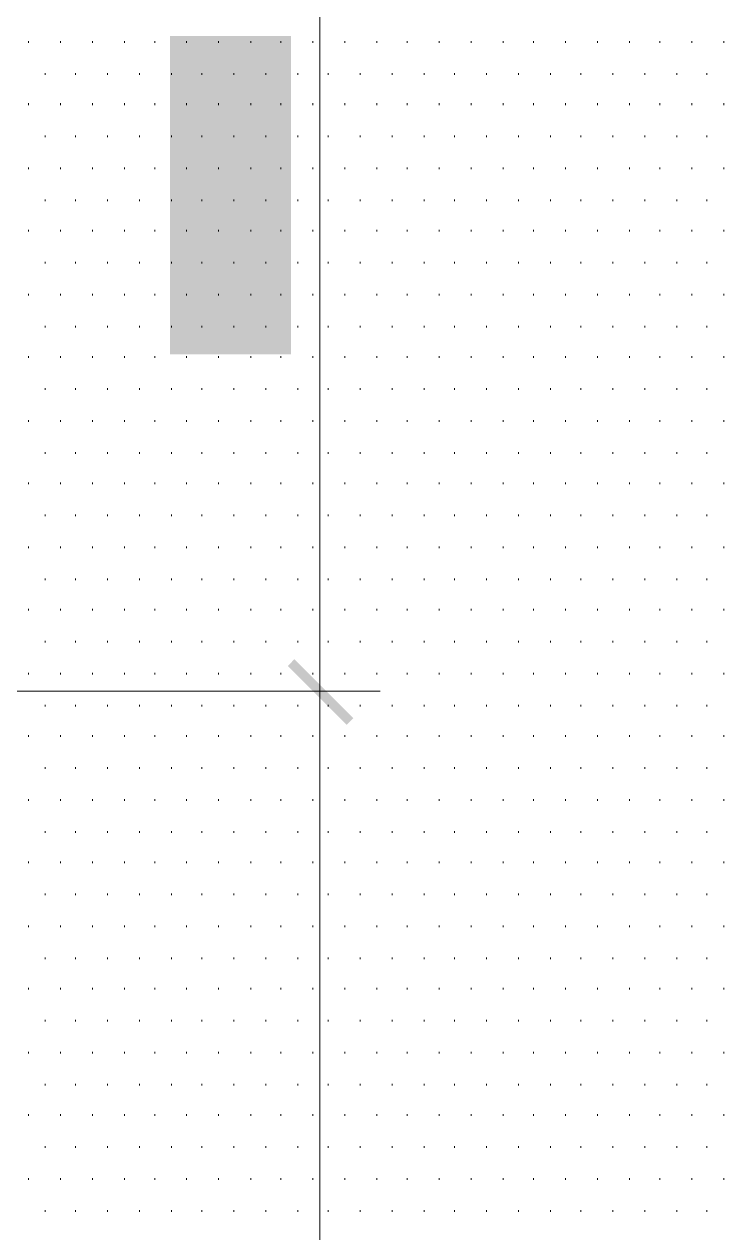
# Model space of a CAD drawing. Header units: millimetres. Extents: x -383313 to -161684, y -117025 to 99224.
# Drawn here: x -329284 to -327525, y -23190 to -20153 of the extents above; entities that cross this region are included whole.
import ezdxf

# ---------------------------------------------------------------- set-up
doc = ezdxf.new("R2010")
doc.units = ezdxf.units.MM
doc.header["$MEASUREMENT"] = 0
doc.layers.add('PDF_Geometry', color=7, linetype='Continuous')
doc.layers.add('PDF_Solid Fills', color=7, linetype='Continuous')

# ---------------------------------------------------------------- blocks, each defined once
blk = doc.blocks.new('A$Cf5759c35')
at = {"layer": 'PDF_Solid Fills'}
for points in [[(29569.7, -2019.3), (29569.7, -2019.3), (29569.7, -2044.7), (29573.9, -2048.9), (29573.9, -2053.2), (29578.1, -2061.6), (29582.4, -2065.9), (29582.4, -2065.9), (29586.6, -2070.1), (29595.1, -2074.3), (29595.1, -2019.3), (29595.1, -2019.3), (29595.1, -2010.8), (29595.1, -2006.6), (29599.3, -1998.1), (29603.5, -1993.9), (29607.8, -1989.7), (29616.2, -1985.4), (29616.2, -1985.4), (29620.5, -1981.2), (29624.7, -1981.2), (29628.9, -1977), (29633.2, -1977), (29637.4, -1977), (29645.9, -1972.7), (29654.3, -1972.7), (29658.6, -1972.7), (29667, -1972.7), (29675.5, -1972.7), (29688.2, -1972.7), (29696.7, -1972.7), (29696.7, -1972.7), (29709.4, -1972.7), (29717.8, -1972.7), (29726.3, -1972.7), (29734.8, -1972.7), (29739, -1972.7), (29747.5, -1972.7), (29755.9, -1977), (29760.2, -1977), (29764.4, -1977), (29768.6, -1981.2), (29772.9, -1981.2), (29777.1, -1985.4), (29781.3, -1985.4), (29785.6, -1989.7), (29789.8, -1998.1), (29794, -2002.4), (29798.3, -2006.6), (29798.3, -2015.1), (29798.3, -2019.3), (29802.5, -2074.3), (29806.7, -2070.1), (29811, -2065.9), (29815.2, -2061.6), (29815.2, -2053.2), (29819.4, -2048.9), (29819.4, -2040.5), (29823.7, -2036.2), (29823.7, -2027.8), (29823.7, -2019.3), (29823.7, -2019.3), (29823.7, -2010.8), (29823.7, -2006.6), (29819.4, -1998.1), (29819.4, -1993.9), (29815.2, -1985.4), (29811, -1981.2), (29811, -1977), (29806.7, -1972.7), (29802.5, -1968.5), (29798.3, -1964.3), (29794, -1960), (29785.6, -1955.8), (29781.3, -1955.8), (29772.9, -1951.6), (29768.6, -1947.3), (29764.4, -1947.3), (29760.2, -1947.3), (29755.9, -1943.1), (29747.5, -1943.1), (29743.2, -1943.1), (29734.8, -1943.1), (29726.3, -1938.9), (29722.1, -1938.9), (29713.6, -1938.9), (29705.1, -1938.9), (29696.7, -1938.9), (29692.4, -1938.9), (29684, -1938.9), (29675.5, -1938.9), (29667, -1938.9), (29662.8, -1938.9), (29654.3, -1943.1), (29650.1, -1943.1), (29641.6, -1943.1), (29637.4, -1943.1), (29628.9, -1947.3), (29624.7, -1947.3), (29616.2, -1951.6), (29612, -1955.8), (29603.5, -1955.8), (29599.3, -1960), (29599.3, -1960), (29595.1, -1964.3), (29590.8, -1968.5), (29582.4, -1972.7), (29578.1, -1981.2), (29578.1, -1985.4), (29573.9, -1985.4), (29573.9, -1993.9), (29569.7, -1998.1), (29569.7, -2006.6), (29569.7, -2015.1)], [(29595.1, -2074.3), (29599.3, -2078.6), (29603.5, -2082.8), (29612, -2087), (29616.2, -2091.3), (29624.7, -2091.3), (29624.7, -2095.5), (29633.2, -2095.5), (29637.4, -2095.5), (29645.9, -2099.7), (29650.1, -2099.7), (29658.6, -2099.7), (29662.8, -2099.7), (29671.3, -2099.7), (29679.7, -2099.7), (29688.2, -2104), (29696.7, -2104), (29700.9, -2104), (29709.4, -2104), (29717.8, -2099.7), (29726.3, -2099.7), (29734.8, -2099.7), (29743.2, -2099.7), (29747.5, -2099.7), (29755.9, -2095.5), (29760.2, -2095.5), (29768.6, -2091.3), (29772.9, -2091.3), (29777.1, -2087), (29785.6, -2087), (29789.8, -2082.8), (29794, -2078.6), (29798.3, -2078.6), (29802.5, -2074.3), (29798.3, -2019.3), (29798.3, -2023.5), (29798.3, -2027.8), (29794, -2036.2), (29794, -2040.5), (29789.8, -2044.7), (29785.6, -2053.2), (29777.1, -2057.4), (29777.1, -2057.4), (29772.9, -2057.4), (29768.6, -2061.6), (29764.4, -2061.6), (29760.2, -2065.9), (29751.7, -2065.9), (29747.5, -2065.9), (29739, -2070.1), (29730.5, -2070.1), (29722.1, -2070.1), (29713.6, -2070.1), (29705.1, -2070.1), (29696.7, -2070.1), (29688.2, -2070.1), (29679.7, -2070.1), (29671.3, -2070.1), (29662.8, -2070.1), (29654.3, -2070.1), (29650.1, -2065.9), (29641.6, -2065.9), (29637.4, -2065.9), (29628.9, -2061.6), (29624.7, -2061.6), (29620.5, -2057.4), (29616.2, -2057.4), (29612, -2053.2), (29607.8, -2048.9), (29603.5, -2044.7), (29599.3, -2040.5), (29595.1, -2036.2), (29595.1, -2027.8), (29595.1, -2019.3)], [(29569.7, -2214), (29569.7, -2214), (29569.7, -2239.4), (29573.9, -2243.7), (29573.9, -2247.9), (29578.1, -2256.4), (29582.4, -2260.6), (29582.4, -2260.6), (29586.6, -2264.8), (29595.1, -2269.1), (29595.1, -2214), (29595.1, -2214), (29595.1, -2205.6), (29595.1, -2201.3), (29599.3, -2192.9), (29603.5, -2188.6), (29607.8, -2184.4), (29616.2, -2180.2), (29616.2, -2180.2), (29620.5, -2175.9), (29624.7, -2175.9), (29628.9, -2171.7), (29633.2, -2171.7), (29637.4, -2171.7), (29645.9, -2167.5), (29654.3, -2167.5), (29658.6, -2167.5), (29667, -2167.5), (29675.5, -2167.5), (29688.2, -2167.5), (29696.7, -2167.5), (29696.7, -2167.5), (29709.4, -2167.5), (29717.8, -2167.5), (29726.3, -2167.5), (29734.8, -2167.5), (29739, -2167.5), (29747.5, -2167.5), (29755.9, -2171.7), (29760.2, -2171.7), (29764.4, -2171.7), (29768.6, -2175.9), (29772.9, -2175.9), (29777.1, -2180.2), (29781.3, -2180.2), (29785.6, -2184.4), (29789.8, -2192.9), (29794, -2197.1), (29798.3, -2201.3), (29798.3, -2209.8), (29798.3, -2214), (29802.5, -2269.1), (29806.7, -2264.8), (29811, -2260.6), (29815.2, -2256.4), (29815.2, -2247.9), (29819.4, -2243.7), (29819.4, -2235.2), (29823.7, -2231), (29823.7, -2222.5), (29823.7, -2214), (29823.7, -2214), (29823.7, -2205.6), (29823.7, -2201.3), (29819.4, -2192.9), (29819.4, -2188.6), (29815.2, -2180.2), (29811, -2175.9), (29811, -2171.7), (29806.7, -2167.5), (29802.5, -2163.2), (29798.3, -2159), (29794, -2154.8), (29785.6, -2150.5), (29781.3, -2150.5), (29772.9, -2146.3), (29768.6, -2142.1), (29764.4, -2142.1), (29760.2, -2142.1), (29755.9, -2137.8), (29747.5, -2137.8), (29743.2, -2137.8), (29734.8, -2137.8), (29726.3, -2133.6), (29722.1, -2133.6), (29713.6, -2133.6), (29705.1, -2133.6), (29696.7, -2133.6), (29692.4, -2133.6), (29684, -2133.6), (29675.5, -2133.6), (29667, -2133.6), (29662.8, -2133.6), (29654.3, -2137.8), (29650.1, -2137.8), (29641.6, -2137.8), (29637.4, -2137.8), (29628.9, -2142.1), (29624.7, -2142.1), (29616.2, -2146.3), (29612, -2150.5), (29603.5, -2150.5), (29599.3, -2154.8), (29599.3, -2154.8), (29595.1, -2159), (29590.8, -2163.2), (29582.4, -2167.5), (29578.1, -2175.9), (29578.1, -2180.2), (29573.9, -2180.2), (29573.9, -2188.6), (29569.7, -2192.9), (29569.7, -2201.3), (29569.7, -2209.8)], [(29595.1, -2269.1), (29599.3, -2273.3), (29603.5, -2277.5), (29612, -2281.8), (29616.2, -2286), (29624.7, -2286), (29624.7, -2290.2), (29633.2, -2290.2), (29637.4, -2290.2), (29645.9, -2294.5), (29650.1, -2294.5), (29658.6, -2294.5), (29662.8, -2294.5), (29671.3, -2294.5), (29679.7, -2294.5), (29688.2, -2298.7), (29696.7, -2298.7), (29700.9, -2298.7), (29709.4, -2298.7), (29717.8, -2294.5), (29726.3, -2294.5), (29734.8, -2294.5), (29743.2, -2294.5), (29747.5, -2294.5), (29755.9, -2290.2), (29760.2, -2290.2), (29768.6, -2286), (29772.9, -2286), (29777.1, -2281.8), (29785.6, -2281.8), (29789.8, -2277.5), (29794, -2273.3), (29798.3, -2273.3), (29802.5, -2269.1), (29798.3, -2214), (29798.3, -2218.3), (29798.3, -2222.5), (29794, -2231), (29794, -2235.2), (29789.8, -2239.4), (29785.6, -2247.9), (29777.1, -2252.1), (29777.1, -2252.1), (29772.9, -2252.1), (29768.6, -2256.4), (29764.4, -2256.4), (29760.2, -2260.6), (29751.7, -2260.6), (29747.5, -2260.6), (29739, -2264.8), (29730.5, -2264.8), (29722.1, -2264.8), (29713.6, -2264.8), (29705.1, -2264.8), (29696.7, -2264.8), (29688.2, -2264.8), (29679.7, -2264.8), (29671.3, -2264.8), (29662.8, -2264.8), (29654.3, -2264.8), (29650.1, -2260.6), (29641.6, -2260.6), (29637.4, -2260.6), (29628.9, -2256.4), (29624.7, -2256.4), (29620.5, -2252.1), (29616.2, -2252.1), (29612, -2247.9), (29607.8, -2243.7), (29603.5, -2239.4), (29599.3, -2235.2), (29595.1, -2231), (29595.1, -2222.5), (29595.1, -2214)], [(29573.9, -2336.8), (29573.9, -2463.8), (29700.9, -2485), (29705.1, -2455.3), (29700.9, -2455.3), (29696.7, -2451.1), (29692.4, -2442.6), (29688.2, -2438.4), (29688.2, -2438.4), (29684, -2434.2), (29684, -2425.7), (29679.7, -2417.2), (29679.7, -2413), (29675.5, -2349.5), (29675.5, -2349.5), (29671.3, -2353.7), (29671.3, -2451.1), (29603.5, -2438.4), (29603.5, -2336.8)], [(29675.5, -2349.5), (29679.7, -2413), (29679.7, -2404.5), (29684, -2396.1), (29684, -2387.6), (29688.2, -2383.4), (29692.4, -2379.1), (29696.7, -2374.9), (29700.9, -2370.7), (29705.1, -2366.4), (29709.4, -2362.2), (29717.8, -2362.2), (29722.1, -2358), (29730.5, -2358), (29739, -2358), (29739, -2358), (29743.2, -2358), (29751.7, -2358), (29760.2, -2362.2), (29764.4, -2362.2), (29772.9, -2366.4), (29777.1, -2370.7), (29781.3, -2374.9), (29781.3, -2374.9), (29789.8, -2379.1), (29789.8, -2387.6), (29794, -2391.8), (29798.3, -2396.1), (29798.3, -2404.5), (29798.3, -2413), (29798.3, -2349.5), (29794, -2345.3), (29794, -2345.3), (29785.6, -2341), (29781.3, -2336.8), (29777.1, -2332.6), (29768.6, -2332.6), (29764.4, -2328.3), (29755.9, -2328.3), (29747.5, -2328.3), (29743.2, -2324.1), (29734.8, -2324.1), (29730.5, -2324.1), (29726.3, -2328.3), (29717.8, -2328.3), (29709.4, -2328.3), (29705.1, -2332.6), (29696.7, -2332.6), (29692.4, -2336.8), (29688.2, -2341), (29679.7, -2345.3)], [(29654.3, -2404.5), (29654.3, -2404.5), (29654.3, -2417.2), (29658.6, -2425.7), (29658.6, -2434.2), (29662.8, -2438.4), (29667, -2442.6), (29671.3, -2451.1), (29671.3, -2353.7), (29667, -2358), (29662.8, -2366.4), (29658.6, -2370.7), (29658.6, -2374.9), (29654.3, -2383.4), (29654.3, -2387.6), (29654.3, -2396.1)], [(29751.7, -2459.6), (29755.9, -2493.4), (29755.9, -2489.2), (29772.9, -2489.2), (29777.1, -2485), (29785.6, -2485), (29789.8, -2480.7), (29794, -2476.5), (29798.3, -2472.3), (29802.5, -2468), (29806.7, -2463.8), (29811, -2459.6), (29815.2, -2451.1), (29819.4, -2446.9), (29819.4, -2438.4), (29819.4, -2434.2), (29823.7, -2425.7), (29823.7, -2417.2), (29823.7, -2413), (29823.7, -2408.8), (29823.7, -2404.5), (29823.7, -2396.1), (29819.4, -2387.6), (29819.4, -2383.4), (29815.2, -2374.9), (29815.2, -2370.7), (29811, -2366.4), (29806.7, -2358), (29802.5, -2353.7), (29798.3, -2349.5), (29798.3, -2413), (29798.3, -2413), (29798.3, -2417.2), (29798.3, -2425.7), (29794, -2429.9), (29789.8, -2438.4), (29785.6, -2442.6), (29781.3, -2446.9), (29777.1, -2451.1), (29772.9, -2451.1), (29764.4, -2455.3), (29760.2, -2459.6)], [(29569.7, -2603.5), (29569.7, -2624.7), (29573.9, -2633.1), (29573.9, -2637.4), (29578.1, -2645.8), (29578.1, -2650.1), (29582.4, -2654.3), (29586.6, -2658.5), (29590.8, -2662.8), (29595.1, -2667), (29599.3, -2671.2), (29607.8, -2675.5), (29612, -2679.7), (29620.5, -2679.7), (29624.7, -2683.9), (29633.2, -2683.9), (29641.6, -2683.9), (29645.9, -2654.3), (29637.4, -2654.3), (29628.9, -2650.1), (29624.7, -2650.1), (29616.2, -2645.8), (29612, -2641.6), (29607.8, -2637.4), (29603.5, -2637.4), (29599.3, -2628.9), (29599.3, -2624.7), (29595.1, -2620.4), (29595.1, -2612), (29595.1, -2603.5), (29595.1, -2540), (29586.6, -2548.5), (29586.6, -2548.5), (29582.4, -2552.7), (29582.4, -2556.9), (29578.1, -2561.2), (29573.9, -2569.6), (29573.9, -2573.9), (29569.7, -2582.3), (29569.7, -2586.6), (29569.7, -2595)], [(29595.1, -2540), (29595.1, -2603.5), (29595.1, -2586.6), (29599.3, -2582.3), (29603.5, -2573.9), (29607.8, -2569.6), (29607.8, -2569.6), (29612, -2565.4), (29616.2, -2561.2), (29624.7, -2556.9), (29628.9, -2556.9), (29637.4, -2556.9), (29641.6, -2556.9), (29650.1, -2556.9), (29654.3, -2561.2), (29662.8, -2561.2), (29667, -2565.4), (29675.5, -2569.6), (29675.5, -2573.9), (29679.7, -2578.1), (29684, -2582.3), (29688.2, -2586.6), (29696.7, -2590.8), (29700.9, -2595), (29705.1, -2599.3), (29709.4, -2607.7), (29713.6, -2612), (29722.1, -2620.4), (29726.3, -2624.7), (29730.5, -2633.1), (29739, -2637.4), (29743.2, -2645.8), (29747.5, -2650.1), (29751.7, -2654.3), (29755.9, -2658.5), (29760.2, -2662.8), (29764.4, -2667), (29768.6, -2671.2), (29772.9, -2675.5), (29781.3, -2679.7), (29785.6, -2679.7), (29794, -2683.9), (29798.3, -2688.2), (29798.3, -2688.2), (29806.7, -2688.2), (29811, -2688.2), (29819.4, -2692.4), (29819.4, -2523.1), (29789.8, -2523.1), (29789.8, -2645.8), (29789.8, -2645.8), (29785.6, -2645.8), (29777.1, -2641.6), (29772.9, -2633.1), (29772.9, -2633.1), (29768.6, -2628.9), (29764.4, -2624.7), (29760.2, -2620.4), (29755.9, -2612), (29747.5, -2607.7), (29743.2, -2599.3), (29739, -2599.3), (29734.8, -2590.8), (29730.5, -2582.3), (29722.1, -2578.1), (29717.8, -2573.9), (29713.6, -2569.6), (29709.4, -2561.2), (29705.1, -2556.9), (29700.9, -2556.9), (29696.7, -2552.7), (29696.7, -2548.5), (29688.2, -2544.2), (29684, -2540), (29679.7, -2535.8), (29671.3, -2535.8), (29667, -2531.5), (29662.8, -2531.5), (29658.6, -2527.3), (29650.1, -2527.3), (29645.9, -2527.3), (29637.4, -2527.3), (29637.4, -2527.3), (29628.9, -2527.3), (29624.7, -2527.3), (29616.2, -2527.3), (29612, -2531.5), (29603.5, -2535.8), (29599.3, -2535.8)]]:
    blk.add_hatch(color=8, dxfattribs=at).paths.add_polyline_path(points)
at = {"layer": 'PDF_Geometry', "color": 8, "lineweight": 13}
for points in [[(29921, -914.4), (29921, -3716.9)], [(29921, -3416.3), (29921, -7425.3)]]:
    blk.add_lwpolyline(points, dxfattribs=at)
at = {"layer": 'PDF_Geometry', "color": 8, "lineweight": 9}
for points in [[(29188.7, -1934.6), (29188.7, -1930.4)], [(29269.1, -1934.6), (29269.1, -1930.4)], [(29349.5, -1934.6), (29349.5, -1930.4)], [(29430, -1934.6), (29430, -1930.4)], [(29506.2, -1934.6), (29506.2, -1930.4)], [(29586.6, -1934.6), (29586.6, -1930.4)], [(29667, -1934.6), (29667, -1930.4)], [(29747.5, -1934.6), (29747.5, -1930.4)], [(29823.7, -1934.6), (29823.7, -1930.4)], [(29904.1, -1934.6), (29904.1, -1930.4)], [(29984.5, -1934.6), (29984.5, -1930.4)], [(30065, -1934.6), (30065, -1930.4)], [(30141.2, -1934.6), (30141.2, -1930.4)], [(30221.6, -1934.6), (30221.6, -1930.4)], [(30302, -1934.6), (30302, -1930.4)], [(30382.5, -1934.6), (30382.5, -1930.4)], [(30458.7, -1934.6), (30458.7, -1930.4)], [(30539.1, -1934.6), (30539.1, -1930.4)], [(30619.5, -1934.6), (30619.5, -1930.4)], [(30700, -1934.6), (30700, -1930.4)], [(30776.2, -1934.6), (30776.2, -1930.4)], [(30856.6, -1934.6), (30856.6, -1930.4)], [(30937, -1934.6), (30937, -1930.4)], [(29231, -2015.1), (29231, -2010.8)], [(29307.2, -2015.1), (29307.2, -2010.8)], [(29387.6, -2015.1), (29387.6, -2010.8)], [(29468.1, -2015.1), (29468.1, -2010.8)], [(29548.5, -2015.1), (29548.5, -2010.8)], [(29624.7, -2015.1), (29624.7, -2010.8)], [(29705.1, -2015.1), (29705.1, -2010.8)], [(29785.6, -2015.1), (29785.6, -2010.8)], [(29866, -2015.1), (29866, -2010.8)], [(29942.2, -2015.1), (29942.2, -2010.8)], [(30022.6, -2015.1), (30022.6, -2010.8)], [(30103.1, -2015.1), (30103.1, -2010.8)], [(30183.5, -2015.1), (30183.5, -2010.8)], [(30259.7, -2015.1), (30259.7, -2010.8)], [(30340.1, -2015.1), (30340.1, -2010.8)], [(30420.6, -2015.1), (30420.6, -2010.8)], [(30501, -2015.1), (30501, -2010.8)], [(30577.2, -2015.1), (30577.2, -2010.8)], [(30657.6, -2015.1), (30657.6, -2010.8)], [(30738.1, -2015.1), (30738.1, -2010.8)], [(30818.5, -2015.1), (30818.5, -2010.8)], [(30894.7, -2015.1), (30894.7, -2010.8)], [(29188.7, -2091.3), (29188.7, -2087)], [(29269.1, -2091.3), (29269.1, -2087)], [(29349.5, -2091.3), (29349.5, -2087)], [(29430, -2091.3), (29430, -2087)], [(29506.2, -2091.3), (29506.2, -2087)], [(29586.6, -2091.3), (29586.6, -2087)], [(29667, -2091.3), (29667, -2087)], [(29747.5, -2091.3), (29747.5, -2087)], [(29823.7, -2091.3), (29823.7, -2087)], [(29904.1, -2091.3), (29904.1, -2087)], [(29984.5, -2091.3), (29984.5, -2087)], [(30065, -2091.3), (30065, -2087)], [(30141.2, -2091.3), (30141.2, -2087)], [(30221.6, -2091.3), (30221.6, -2087)], [(30302, -2091.3), (30302, -2087)], [(30382.5, -2091.3), (30382.5, -2087)], [(30458.7, -2091.3), (30458.7, -2087)], [(30539.1, -2091.3), (30539.1, -2087)], [(30619.5, -2091.3), (30619.5, -2087)], [(30700, -2091.3), (30700, -2087)], [(30776.2, -2091.3), (30776.2, -2087)], [(30856.6, -2091.3), (30856.6, -2087)], [(30937, -2091.3), (30937, -2087)], [(29231, -2171.7), (29231, -2167.5)], [(29307.2, -2171.7), (29307.2, -2167.5)], [(29387.6, -2171.7), (29387.6, -2167.5)], [(29468.1, -2171.7), (29468.1, -2167.5)], [(29548.5, -2171.7), (29548.5, -2167.5)], [(29624.7, -2171.7), (29624.7, -2167.5)], [(29705.1, -2171.7), (29705.1, -2167.5)], [(29785.6, -2171.7), (29785.6, -2167.5)], [(29866, -2171.7), (29866, -2167.5)], [(29942.2, -2171.7), (29942.2, -2167.5)], [(30022.6, -2171.7), (30022.6, -2167.5)], [(30103.1, -2171.7), (30103.1, -2167.5)], [(30183.5, -2171.7), (30183.5, -2167.5)], [(30259.7, -2171.7), (30259.7, -2167.5)], [(30340.1, -2171.7), (30340.1, -2167.5)], [(30420.6, -2171.7), (30420.6, -2167.5)], [(30501, -2171.7), (30501, -2167.5)], [(30577.2, -2171.7), (30577.2, -2167.5)], [(30657.6, -2171.7), (30657.6, -2167.5)], [(30738.1, -2171.7), (30738.1, -2167.5)], [(30818.5, -2171.7), (30818.5, -2167.5)], [(30894.7, -2171.7), (30894.7, -2167.5)], [(29188.7, -2252.1), (29188.7, -2247.9)], [(29269.1, -2252.1), (29269.1, -2247.9)], [(29349.5, -2252.1), (29349.5, -2247.9)], [(29430, -2252.1), (29430, -2247.9)], [(29506.2, -2252.1), (29506.2, -2247.9)], [(29586.6, -2252.1), (29586.6, -2247.9)], [(29667, -2252.1), (29667, -2247.9)], [(29747.5, -2252.1), (29747.5, -2247.9)], [(29823.7, -2252.1), (29823.7, -2247.9)], [(29904.1, -2252.1), (29904.1, -2247.9)], [(29984.5, -2252.1), (29984.5, -2247.9)], [(30065, -2252.1), (30065, -2247.9)], [(30141.2, -2252.1), (30141.2, -2247.9)], [(30221.6, -2252.1), (30221.6, -2247.9)], [(30302, -2252.1), (30302, -2247.9)], [(30382.5, -2252.1), (30382.5, -2247.9)], [(30458.7, -2252.1), (30458.7, -2247.9)], [(30539.1, -2252.1), (30539.1, -2247.9)], [(30619.5, -2252.1), (30619.5, -2247.9)], [(30700, -2252.1), (30700, -2247.9)], [(30776.2, -2252.1), (30776.2, -2247.9)], [(30856.6, -2252.1), (30856.6, -2247.9)], [(30937, -2252.1), (30937, -2247.9)], [(29231, -2332.6), (29231, -2328.3)], [(29307.2, -2332.6), (29307.2, -2328.3)], [(29387.6, -2332.6), (29387.6, -2328.3)], [(29468.1, -2332.6), (29468.1, -2328.3)], [(29548.5, -2332.6), (29548.5, -2328.3)], [(29624.7, -2332.6), (29624.7, -2328.3)], [(29705.1, -2332.6), (29705.1, -2328.3)], [(29785.6, -2332.6), (29785.6, -2328.3)], [(29866, -2332.6), (29866, -2328.3)], [(29942.2, -2332.6), (29942.2, -2328.3)], [(30022.6, -2332.6), (30022.6, -2328.3)], [(30103.1, -2332.6), (30103.1, -2328.3)], [(30183.5, -2332.6), (30183.5, -2328.3)], [(30259.7, -2332.6), (30259.7, -2328.3)], [(30340.1, -2332.6), (30340.1, -2328.3)], [(30420.6, -2332.6), (30420.6, -2328.3)], [(30501, -2332.6), (30501, -2328.3)], [(30577.2, -2332.6), (30577.2, -2328.3)], [(30657.6, -2332.6), (30657.6, -2328.3)], [(30738.1, -2332.6), (30738.1, -2328.3)], [(30818.5, -2332.6), (30818.5, -2328.3)], [(30894.7, -2332.6), (30894.7, -2328.3)], [(29188.7, -2408.8), (29188.7, -2404.5)], [(29269.1, -2408.8), (29269.1, -2404.5)], [(29349.5, -2408.8), (29349.5, -2404.5)], [(29430, -2408.8), (29430, -2404.5)], [(29506.2, -2408.8), (29506.2, -2404.5)], [(29586.6, -2408.8), (29586.6, -2404.5)], [(29667, -2408.8), (29667, -2404.5)], [(29747.5, -2408.8), (29747.5, -2404.5)], [(29823.7, -2408.8), (29823.7, -2404.5)], [(29904.1, -2408.8), (29904.1, -2404.5)], [(29984.5, -2408.8), (29984.5, -2404.5)], [(30065, -2408.8), (30065, -2404.5)], [(30141.2, -2408.8), (30141.2, -2404.5)], [(30221.6, -2408.8), (30221.6, -2404.5)], [(30302, -2408.8), (30302, -2404.5)], [(30382.5, -2408.8), (30382.5, -2404.5)], [(30458.7, -2408.8), (30458.7, -2404.5)], [(30539.1, -2408.8), (30539.1, -2404.5)], [(30619.5, -2408.8), (30619.5, -2404.5)], [(30700, -2408.8), (30700, -2404.5)], [(30776.2, -2408.8), (30776.2, -2404.5)], [(30856.6, -2408.8), (30856.6, -2404.5)], [(30937, -2408.8), (30937, -2404.5)], [(29231, -2489.2), (29231, -2485)], [(29307.2, -2489.2), (29307.2, -2485)], [(29387.6, -2489.2), (29387.6, -2485)], [(29468.1, -2489.2), (29468.1, -2485)], [(29548.5, -2489.2), (29548.5, -2485)], [(29624.7, -2489.2), (29624.7, -2485)], [(29705.1, -2489.2), (29705.1, -2485)], [(29785.6, -2489.2), (29785.6, -2485)], [(29866, -2489.2), (29866, -2485)], [(29942.2, -2489.2), (29942.2, -2485)], [(30022.6, -2489.2), (30022.6, -2485)], [(30103.1, -2489.2), (30103.1, -2485)], [(30183.5, -2489.2), (30183.5, -2485)], [(30259.7, -2489.2), (30259.7, -2485)], [(30340.1, -2489.2), (30340.1, -2485)], [(30420.6, -2489.2), (30420.6, -2485)], [(30501, -2489.2), (30501, -2485)], [(30577.2, -2489.2), (30577.2, -2485)], [(30657.6, -2489.2), (30657.6, -2485)], [(30738.1, -2489.2), (30738.1, -2485)], [(30818.5, -2489.2), (30818.5, -2485)], [(30894.7, -2489.2), (30894.7, -2485)], [(29188.7, -2569.6), (29188.7, -2565.4)], [(29269.1, -2569.6), (29269.1, -2565.4)], [(29349.5, -2569.6), (29349.5, -2565.4)], [(29430, -2569.6), (29430, -2565.4)], [(29506.2, -2569.6), (29506.2, -2565.4)], [(29586.6, -2569.6), (29586.6, -2565.4)], [(29667, -2569.6), (29667, -2565.4)], [(29747.5, -2569.6), (29747.5, -2565.4)], [(29823.7, -2569.6), (29823.7, -2565.4)], [(29904.1, -2569.6), (29904.1, -2565.4)], [(29984.5, -2569.6), (29984.5, -2565.4)], [(30065, -2569.6), (30065, -2565.4)], [(30141.2, -2569.6), (30141.2, -2565.4)], [(30221.6, -2569.6), (30221.6, -2565.4)], [(30302, -2569.6), (30302, -2565.4)], [(30382.5, -2569.6), (30382.5, -2565.4)], [(30458.7, -2569.6), (30458.7, -2565.4)], [(30539.1, -2569.6), (30539.1, -2565.4)], [(30619.5, -2569.6), (30619.5, -2565.4)], [(30700, -2569.6), (30700, -2565.4)], [(30776.2, -2569.6), (30776.2, -2565.4)], [(30856.6, -2569.6), (30856.6, -2565.4)], [(30937, -2569.6), (30937, -2565.4)], [(29231, -2650.1), (29231, -2645.8)], [(29307.2, -2650.1), (29307.2, -2645.8)], [(29387.6, -2650.1), (29387.6, -2645.8)], [(29468.1, -2650.1), (29468.1, -2645.8)], [(29548.5, -2650.1), (29548.5, -2645.8)], [(29624.7, -2650.1), (29624.7, -2645.8)], [(29705.1, -2650.1), (29705.1, -2645.8)], [(29785.6, -2650.1), (29785.6, -2645.8)], [(29866, -2650.1), (29866, -2645.8)], [(29942.2, -2650.1), (29942.2, -2645.8)], [(30022.6, -2650.1), (30022.6, -2645.8)], [(30103.1, -2650.1), (30103.1, -2645.8)], [(30183.5, -2650.1), (30183.5, -2645.8)], [(30259.7, -2650.1), (30259.7, -2645.8)], [(30340.1, -2650.1), (30340.1, -2645.8)], [(30420.6, -2650.1), (30420.6, -2645.8)], [(30501, -2650.1), (30501, -2645.8)], [(30577.2, -2650.1), (30577.2, -2645.8)], [(30657.6, -2650.1), (30657.6, -2645.8)], [(30738.1, -2650.1), (30738.1, -2645.8)], [(30818.5, -2650.1), (30818.5, -2645.8)], [(30894.7, -2650.1), (30894.7, -2645.8)], [(29188.7, -2726.3), (29188.7, -2722)], [(29269.1, -2726.3), (29269.1, -2722)], [(29349.5, -2726.3), (29349.5, -2722)], [(29430, -2726.3), (29430, -2722)], [(29506.2, -2726.3), (29506.2, -2722)], [(29586.6, -2726.3), (29586.6, -2722)], [(29667, -2726.3), (29667, -2722)], [(29747.5, -2726.3), (29747.5, -2722)], [(29823.7, -2726.3), (29823.7, -2722)], [(29904.1, -2726.3), (29904.1, -2722)], [(29984.5, -2726.3), (29984.5, -2722)], [(30065, -2726.3), (30065, -2722)], [(30141.2, -2726.3), (30141.2, -2722)], [(30221.6, -2726.3), (30221.6, -2722)], [(30302, -2726.3), (30302, -2722)], [(30382.5, -2726.3), (30382.5, -2722)], [(30458.7, -2726.3), (30458.7, -2722)], [(30539.1, -2726.3), (30539.1, -2722)], [(30619.5, -2726.3), (30619.5, -2722)], [(30700, -2726.3), (30700, -2722)], [(30776.2, -2726.3), (30776.2, -2722)], [(30856.6, -2726.3), (30856.6, -2722)], [(30937, -2726.3), (30937, -2722)], [(29231, -2806.7), (29231, -2802.5)], [(29307.2, -2806.7), (29307.2, -2802.5)], [(29387.6, -2806.7), (29387.6, -2802.5)], [(29468.1, -2806.7), (29468.1, -2802.5)], [(29548.5, -2806.7), (29548.5, -2802.5)], [(29624.7, -2806.7), (29624.7, -2802.5)], [(29705.1, -2806.7), (29705.1, -2802.5)], [(29785.6, -2806.7), (29785.6, -2802.5)], [(29866, -2806.7), (29866, -2802.5)], [(29942.2, -2806.7), (29942.2, -2802.5)], [(30022.6, -2806.7), (30022.6, -2802.5)], [(30103.1, -2806.7), (30103.1, -2802.5)], [(30183.5, -2806.7), (30183.5, -2802.5)], [(30259.7, -2806.7), (30259.7, -2802.5)], [(30340.1, -2806.7), (30340.1, -2802.5)], [(30420.6, -2806.7), (30420.6, -2802.5)], [(30501, -2806.7), (30501, -2802.5)], [(30577.2, -2806.7), (30577.2, -2802.5)], [(30657.6, -2806.7), (30657.6, -2802.5)], [(30738.1, -2806.7), (30738.1, -2802.5)], [(30818.5, -2806.7), (30818.5, -2802.5)], [(30894.7, -2806.7), (30894.7, -2802.5)], [(29188.7, -2887.1), (29188.7, -2882.9)], [(29269.1, -2887.1), (29269.1, -2882.9)], [(29349.5, -2887.1), (29349.5, -2882.9)], [(29430, -2887.1), (29430, -2882.9)], [(29506.2, -2887.1), (29506.2, -2882.9)], [(29586.6, -2887.1), (29586.6, -2882.9)], [(29667, -2887.1), (29667, -2882.9)], [(29747.5, -2887.1), (29747.5, -2882.9)], [(29823.7, -2887.1), (29823.7, -2882.9)], [(29904.1, -2887.1), (29904.1, -2882.9)], [(29984.5, -2887.1), (29984.5, -2882.9)], [(30065, -2887.1), (30065, -2882.9)], [(30141.2, -2887.1), (30141.2, -2882.9)], [(30221.6, -2887.1), (30221.6, -2882.9)], [(30302, -2887.1), (30302, -2882.9)], [(30382.5, -2887.1), (30382.5, -2882.9)], [(30458.7, -2887.1), (30458.7, -2882.9)], [(30539.1, -2887.1), (30539.1, -2882.9)], [(30619.5, -2887.1), (30619.5, -2882.9)], [(30700, -2887.1), (30700, -2882.9)], [(30776.2, -2887.1), (30776.2, -2882.9)], [(30856.6, -2887.1), (30856.6, -2882.9)], [(30937, -2887.1), (30937, -2882.9)], [(29231, -2967.6), (29231, -2963.3)], [(29307.2, -2967.6), (29307.2, -2963.3)], [(29387.6, -2967.6), (29387.6, -2963.3)], [(29468.1, -2967.6), (29468.1, -2963.3)], [(29548.5, -2967.6), (29548.5, -2963.3)], [(29624.7, -2967.6), (29624.7, -2963.3)], [(29705.1, -2967.6), (29705.1, -2963.3)], [(29785.6, -2967.6), (29785.6, -2963.3)], [(29866, -2967.6), (29866, -2963.3)], [(29942.2, -2967.6), (29942.2, -2963.3)], [(30022.6, -2967.6), (30022.6, -2963.3)], [(30103.1, -2967.6), (30103.1, -2963.3)], [(30183.5, -2967.6), (30183.5, -2963.3)], [(30259.7, -2967.6), (30259.7, -2963.3)], [(30340.1, -2967.6), (30340.1, -2963.3)], [(30420.6, -2967.6), (30420.6, -2963.3)], [(30501, -2967.6), (30501, -2963.3)], [(30577.2, -2967.6), (30577.2, -2963.3)], [(30657.6, -2967.6), (30657.6, -2963.3)], [(30738.1, -2967.6), (30738.1, -2963.3)], [(30818.5, -2967.6), (30818.5, -2963.3)], [(30894.7, -2967.6), (30894.7, -2963.3)], [(29188.7, -3043.8), (29188.7, -3039.5)], [(29269.1, -3043.8), (29269.1, -3039.5)], [(29349.5, -3043.8), (29349.5, -3039.5)], [(29430, -3043.8), (29430, -3039.5)], [(29506.2, -3043.8), (29506.2, -3039.5)], [(29586.6, -3043.8), (29586.6, -3039.5)], [(29667, -3043.8), (29667, -3039.5)], [(29747.5, -3043.8), (29747.5, -3039.5)], [(29823.7, -3043.8), (29823.7, -3039.5)], [(29904.1, -3043.8), (29904.1, -3039.5)], [(29984.5, -3043.8), (29984.5, -3039.5)], [(30065, -3043.8), (30065, -3039.5)], [(30141.2, -3043.8), (30141.2, -3039.5)], [(30221.6, -3043.8), (30221.6, -3039.5)], [(30302, -3043.8), (30302, -3039.5)], [(30382.5, -3043.8), (30382.5, -3039.5)], [(30458.7, -3043.8), (30458.7, -3039.5)], [(30539.1, -3043.8), (30539.1, -3039.5)], [(30619.5, -3043.8), (30619.5, -3039.5)], [(30700, -3043.8), (30700, -3039.5)], [(30776.2, -3043.8), (30776.2, -3039.5)], [(30856.6, -3043.8), (30856.6, -3039.5)], [(30937, -3043.8), (30937, -3039.5)], [(29231, -3124.2), (29231, -3120)], [(29307.2, -3124.2), (29307.2, -3120)], [(29387.6, -3124.2), (29387.6, -3120)], [(29468.1, -3124.2), (29468.1, -3120)], [(29548.5, -3124.2), (29548.5, -3120)], [(29624.7, -3124.2), (29624.7, -3120)], [(29705.1, -3124.2), (29705.1, -3120)], [(29785.6, -3124.2), (29785.6, -3120)], [(29866, -3124.2), (29866, -3120)], [(29942.2, -3124.2), (29942.2, -3120)], [(30022.6, -3124.2), (30022.6, -3120)], [(30103.1, -3124.2), (30103.1, -3120)], [(30183.5, -3124.2), (30183.5, -3120)], [(30259.7, -3124.2), (30259.7, -3120)], [(30340.1, -3124.2), (30340.1, -3120)], [(30420.6, -3124.2), (30420.6, -3120)], [(30501, -3124.2), (30501, -3120)], [(30577.2, -3124.2), (30577.2, -3120)], [(30657.6, -3124.2), (30657.6, -3120)], [(30738.1, -3124.2), (30738.1, -3120)], [(30818.5, -3124.2), (30818.5, -3120)], [(30894.7, -3124.2), (30894.7, -3120)], [(29188.7, -3204.6), (29188.7, -3200.4)], [(29269.1, -3204.6), (29269.1, -3200.4)], [(29349.5, -3204.6), (29349.5, -3200.4)], [(29430, -3204.6), (29430, -3200.4)], [(29506.2, -3204.6), (29506.2, -3200.4)], [(29586.6, -3204.6), (29586.6, -3200.4)], [(29667, -3204.6), (29667, -3200.4)], [(29747.5, -3204.6), (29747.5, -3200.4)], [(29823.7, -3204.6), (29823.7, -3200.4)], [(29904.1, -3204.6), (29904.1, -3200.4)], [(29984.5, -3204.6), (29984.5, -3200.4)], [(30065, -3204.6), (30065, -3200.4)], [(30141.2, -3204.6), (30141.2, -3200.4)], [(30221.6, -3204.6), (30221.6, -3200.4)], [(30302, -3204.6), (30302, -3200.4)], [(30382.5, -3204.6), (30382.5, -3200.4)], [(30458.7, -3204.6), (30458.7, -3200.4)], [(30539.1, -3204.6), (30539.1, -3200.4)], [(30619.5, -3204.6), (30619.5, -3200.4)], [(30700, -3204.6), (30700, -3200.4)], [(30776.2, -3204.6), (30776.2, -3200.4)], [(30856.6, -3204.6), (30856.6, -3200.4)], [(30937, -3204.6), (30937, -3200.4)], [(29231, -3285.1), (29231, -3280.8)], [(29307.2, -3285.1), (29307.2, -3280.8)], [(29387.6, -3285.1), (29387.6, -3280.8)], [(29468.1, -3285.1), (29468.1, -3280.8)], [(29548.5, -3285.1), (29548.5, -3280.8)], [(29624.7, -3285.1), (29624.7, -3280.8)], [(29705.1, -3285.1), (29705.1, -3280.8)], [(29785.6, -3285.1), (29785.6, -3280.8)], [(29866, -3285.1), (29866, -3280.8)], [(29942.2, -3285.1), (29942.2, -3280.8)], [(30022.6, -3285.1), (30022.6, -3280.8)], [(30103.1, -3285.1), (30103.1, -3280.8)], [(30183.5, -3285.1), (30183.5, -3280.8)], [(30259.7, -3285.1), (30259.7, -3280.8)], [(30340.1, -3285.1), (30340.1, -3280.8)], [(30420.6, -3285.1), (30420.6, -3280.8)], [(30501, -3285.1), (30501, -3280.8)], [(30577.2, -3285.1), (30577.2, -3280.8)], [(30657.6, -3285.1), (30657.6, -3280.8)], [(30738.1, -3285.1), (30738.1, -3280.8)], [(30818.5, -3285.1), (30818.5, -3280.8)], [(30894.7, -3285.1), (30894.7, -3280.8)], [(29188.7, -3361.3), (29188.7, -3357)], [(29269.1, -3361.3), (29269.1, -3357)], [(29349.5, -3361.3), (29349.5, -3357)], [(29430, -3361.3), (29430, -3357)], [(29506.2, -3361.3), (29506.2, -3357)], [(29586.6, -3361.3), (29586.6, -3357)], [(29667, -3361.3), (29667, -3357)], [(29747.5, -3361.3), (29747.5, -3357)], [(29823.7, -3361.3), (29823.7, -3357)], [(29904.1, -3361.3), (29904.1, -3357)], [(29984.5, -3361.3), (29984.5, -3357)], [(30065, -3361.3), (30065, -3357)], [(30141.2, -3361.3), (30141.2, -3357)], [(30221.6, -3361.3), (30221.6, -3357)], [(30302, -3361.3), (30302, -3357)], [(30382.5, -3361.3), (30382.5, -3357)], [(30458.7, -3361.3), (30458.7, -3357)], [(30539.1, -3361.3), (30539.1, -3357)], [(30619.5, -3361.3), (30619.5, -3357)], [(30700, -3361.3), (30700, -3357)], [(30776.2, -3361.3), (30776.2, -3357)], [(30856.6, -3361.3), (30856.6, -3357)], [(30937, -3361.3), (30937, -3357)], [(29231, -3441.7), (29231, -3437.5)], [(29307.2, -3441.7), (29307.2, -3437.5)], [(29387.6, -3441.7), (29387.6, -3437.5)], [(29468.1, -3441.7), (29468.1, -3437.5)], [(29548.5, -3441.7), (29548.5, -3437.5)], [(29624.7, -3441.7), (29624.7, -3437.5)], [(29705.1, -3441.7), (29705.1, -3437.5)], [(29785.6, -3441.7), (29785.6, -3437.5)], [(29866, -3441.7), (29866, -3437.5)], [(29942.2, -3441.7), (29942.2, -3437.5)], [(30022.6, -3441.7), (30022.6, -3437.5)], [(30103.1, -3441.7), (30103.1, -3437.5)], [(30183.5, -3441.7), (30183.5, -3437.5)], [(30259.7, -3441.7), (30259.7, -3437.5)], [(30340.1, -3441.7), (30340.1, -3437.5)], [(30420.6, -3441.7), (30420.6, -3437.5)], [(30501, -3441.7), (30501, -3437.5)], [(30577.2, -3441.7), (30577.2, -3437.5)], [(30657.6, -3441.7), (30657.6, -3437.5)], [(30738.1, -3441.7), (30738.1, -3437.5)], [(30818.5, -3441.7), (30818.5, -3437.5)], [(30894.7, -3441.7), (30894.7, -3437.5)], [(29188.7, -3522.1), (29188.7, -3517.9)], [(29269.1, -3522.1), (29269.1, -3517.9)], [(29349.5, -3522.1), (29349.5, -3517.9)], [(29430, -3522.1), (29430, -3517.9)], [(29506.2, -3522.1), (29506.2, -3517.9)], [(29586.6, -3522.1), (29586.6, -3517.9)], [(29667, -3522.1), (29667, -3517.9)], [(29747.5, -3522.1), (29747.5, -3517.9)], [(29823.7, -3522.1), (29823.7, -3517.9)], [(29904.1, -3522.1), (29904.1, -3517.9)], [(29984.5, -3522.1), (29984.5, -3517.9)], [(30065, -3522.1), (30065, -3517.9)], [(30141.2, -3522.1), (30141.2, -3517.9)], [(30221.6, -3522.1), (30221.6, -3517.9)], [(30302, -3522.1), (30302, -3517.9)], [(30382.5, -3522.1), (30382.5, -3517.9)], [(30458.7, -3522.1), (30458.7, -3517.9)], [(30539.1, -3522.1), (30539.1, -3517.9)], [(30619.5, -3522.1), (30619.5, -3517.9)], [(30700, -3522.1), (30700, -3517.9)], [(30776.2, -3522.1), (30776.2, -3517.9)], [(30856.6, -3522.1), (30856.6, -3517.9)], [(30937, -3522.1), (30937, -3517.9)], [(29231, -3602.6), (29231, -3598.3)], [(29307.2, -3602.6), (29307.2, -3598.3)], [(29387.6, -3602.6), (29387.6, -3598.3)], [(29468.1, -3602.6), (29468.1, -3598.3)], [(29548.5, -3602.6), (29548.5, -3598.3)], [(29624.7, -3602.6), (29624.7, -3598.3)], [(29705.1, -3602.6), (29705.1, -3598.3)], [(29785.6, -3602.6), (29785.6, -3598.3)], [(29866, -3602.6), (29866, -3598.3)], [(29942.2, -3602.6), (29942.2, -3598.3)], [(30022.6, -3602.6), (30022.6, -3598.3)], [(30103.1, -3602.6), (30103.1, -3598.3)], [(30183.5, -3602.6), (30183.5, -3598.3)], [(30259.7, -3602.6), (30259.7, -3598.3)], [(30340.1, -3602.6), (30340.1, -3598.3)], [(30420.6, -3602.6), (30420.6, -3598.3)], [(30501, -3602.6), (30501, -3598.3)], [(30577.2, -3602.6), (30577.2, -3598.3)], [(30657.6, -3602.6), (30657.6, -3598.3)], [(30738.1, -3602.6), (30738.1, -3598.3)], [(30818.5, -3602.6), (30818.5, -3598.3)], [(30894.7, -3602.6), (30894.7, -3598.3)], [(29188.7, -3678.8), (29188.7, -3674.5)], [(29269.1, -3678.8), (29269.1, -3674.5)], [(29349.5, -3678.8), (29349.5, -3674.5)], [(29430, -3678.8), (29430, -3674.5)], [(29506.2, -3678.8), (29506.2, -3674.5)], [(29586.6, -3678.8), (29586.6, -3674.5)], [(29667, -3678.8), (29667, -3674.5)], [(29747.5, -3678.8), (29747.5, -3674.5)], [(29823.7, -3678.8), (29823.7, -3674.5)], [(29904.1, -3678.8), (29904.1, -3674.5)], [(29984.5, -3678.8), (29984.5, -3674.5)], [(30065, -3678.8), (30065, -3674.5)], [(30141.2, -3678.8), (30141.2, -3674.5)], [(30221.6, -3678.8), (30221.6, -3674.5)], [(30302, -3678.8), (30302, -3674.5)], [(30382.5, -3678.8), (30382.5, -3674.5)], [(30458.7, -3678.8), (30458.7, -3674.5)], [(30539.1, -3678.8), (30539.1, -3674.5)], [(30619.5, -3678.8), (30619.5, -3674.5)], [(30700, -3678.8), (30700, -3674.5)], [(30776.2, -3678.8), (30776.2, -3674.5)], [(30856.6, -3678.8), (30856.6, -3674.5)], [(30937, -3678.8), (30937, -3674.5)], [(29231, -3759.2), (29231, -3755)], [(29307.2, -3759.2), (29307.2, -3755)], [(29387.6, -3759.2), (29387.6, -3755)], [(29468.1, -3759.2), (29468.1, -3755)], [(29548.5, -3759.2), (29548.5, -3755)], [(29624.7, -3759.2), (29624.7, -3755)], [(29705.1, -3759.2), (29705.1, -3755)], [(29785.6, -3759.2), (29785.6, -3755)], [(29866, -3759.2), (29866, -3755)], [(29942.2, -3759.2), (29942.2, -3755)], [(30022.6, -3759.2), (30022.6, -3755)], [(30103.1, -3759.2), (30103.1, -3755)], [(30183.5, -3759.2), (30183.5, -3755)], [(30259.7, -3759.2), (30259.7, -3755)], [(30340.1, -3759.2), (30340.1, -3755)], [(30420.6, -3759.2), (30420.6, -3755)], [(30501, -3759.2), (30501, -3755)], [(30577.2, -3759.2), (30577.2, -3755)], [(30657.6, -3759.2), (30657.6, -3755)], [(30738.1, -3759.2), (30738.1, -3755)], [(30818.5, -3759.2), (30818.5, -3755)], [(30894.7, -3759.2), (30894.7, -3755)], [(29188.7, -3839.6), (29188.7, -3835.4)], [(29269.1, -3839.6), (29269.1, -3835.4)], [(29349.5, -3839.6), (29349.5, -3835.4)], [(29430, -3839.6), (29430, -3835.4)], [(29506.2, -3839.6), (29506.2, -3835.4)], [(29586.6, -3839.6), (29586.6, -3835.4)], [(29667, -3839.6), (29667, -3835.4)], [(29747.5, -3839.6), (29747.5, -3835.4)], [(29823.7, -3839.6), (29823.7, -3835.4)], [(29904.1, -3839.6), (29904.1, -3835.4)], [(29984.5, -3839.6), (29984.5, -3835.4)], [(30065, -3839.6), (30065, -3835.4)], [(30141.2, -3839.6), (30141.2, -3835.4)], [(30221.6, -3839.6), (30221.6, -3835.4)], [(30302, -3839.6), (30302, -3835.4)], [(30382.5, -3839.6), (30382.5, -3835.4)], [(30458.7, -3839.6), (30458.7, -3835.4)], [(30539.1, -3839.6), (30539.1, -3835.4)], [(30619.5, -3839.6), (30619.5, -3835.4)], [(30700, -3839.6), (30700, -3835.4)], [(30776.2, -3839.6), (30776.2, -3835.4)], [(30856.6, -3839.6), (30856.6, -3835.4)], [(30937, -3839.6), (30937, -3835.4)], [(29231, -3920.1), (29231, -3915.8)], [(29307.2, -3920.1), (29307.2, -3915.8)], [(29387.6, -3920.1), (29387.6, -3915.8)], [(29468.1, -3920.1), (29468.1, -3915.8)], [(29548.5, -3920.1), (29548.5, -3915.8)], [(29624.7, -3920.1), (29624.7, -3915.8)], [(29705.1, -3920.1), (29705.1, -3915.8)], [(29785.6, -3920.1), (29785.6, -3915.8)], [(29866, -3920.1), (29866, -3915.8)], [(29942.2, -3920.1), (29942.2, -3915.8)], [(30022.6, -3920.1), (30022.6, -3915.8)], [(30103.1, -3920.1), (30103.1, -3915.8)], [(30183.5, -3920.1), (30183.5, -3915.8)], [(30259.7, -3920.1), (30259.7, -3915.8)], [(30340.1, -3920.1), (30340.1, -3915.8)], [(30420.6, -3920.1), (30420.6, -3915.8)], [(30501, -3920.1), (30501, -3915.8)], [(30577.2, -3920.1), (30577.2, -3915.8)], [(30657.6, -3920.1), (30657.6, -3915.8)], [(30738.1, -3920.1), (30738.1, -3915.8)], [(30818.5, -3920.1), (30818.5, -3915.8)], [(30894.7, -3920.1), (30894.7, -3915.8)], [(29188.7, -3996.3), (29188.7, -3992)], [(29269.1, -3996.3), (29269.1, -3992)], [(29349.5, -3996.3), (29349.5, -3992)], [(29430, -3996.3), (29430, -3992)], [(29506.2, -3996.3), (29506.2, -3992)], [(29586.6, -3996.3), (29586.6, -3992)], [(29667, -3996.3), (29667, -3992)], [(29747.5, -3996.3), (29747.5, -3992)], [(29823.7, -3996.3), (29823.7, -3992)], [(29904.1, -3996.3), (29904.1, -3992)], [(29984.5, -3996.3), (29984.5, -3992)], [(30065, -3996.3), (30065, -3992)], [(30141.2, -3996.3), (30141.2, -3992)], [(30221.6, -3996.3), (30221.6, -3992)], [(30302, -3996.3), (30302, -3992)], [(30382.5, -3996.3), (30382.5, -3992)], [(30458.7, -3996.3), (30458.7, -3992)], [(30539.1, -3996.3), (30539.1, -3992)], [(30619.5, -3996.3), (30619.5, -3992)], [(30700, -3996.3), (30700, -3992)], [(30776.2, -3996.3), (30776.2, -3992)], [(30856.6, -3996.3), (30856.6, -3992)], [(30937, -3996.3), (30937, -3992)], [(29231, -4076.7), (29231, -4072.5)], [(29307.2, -4076.7), (29307.2, -4072.5)], [(29387.6, -4076.7), (29387.6, -4072.5)], [(29468.1, -4076.7), (29468.1, -4072.5)], [(29548.5, -4076.7), (29548.5, -4072.5)], [(29624.7, -4076.7), (29624.7, -4072.5)], [(29705.1, -4076.7), (29705.1, -4072.5)], [(29785.6, -4076.7), (29785.6, -4072.5)], [(29866, -4076.7), (29866, -4072.5)], [(29942.2, -4076.7), (29942.2, -4072.5)], [(30022.6, -4076.7), (30022.6, -4072.5)], [(30103.1, -4076.7), (30103.1, -4072.5)], [(30183.5, -4076.7), (30183.5, -4072.5)], [(30259.7, -4076.7), (30259.7, -4072.5)], [(30340.1, -4076.7), (30340.1, -4072.5)], [(30420.6, -4076.7), (30420.6, -4072.5)], [(30501, -4076.7), (30501, -4072.5)], [(30577.2, -4076.7), (30577.2, -4072.5)], [(30657.6, -4076.7), (30657.6, -4072.5)], [(30738.1, -4076.7), (30738.1, -4072.5)], [(30818.5, -4076.7), (30818.5, -4072.5)], [(30894.7, -4076.7), (30894.7, -4072.5)], [(29188.7, -4157.1), (29188.7, -4152.9)], [(29269.1, -4157.1), (29269.1, -4152.9)], [(29349.5, -4157.1), (29349.5, -4152.9)], [(29430, -4157.1), (29430, -4152.9)], [(29506.2, -4157.1), (29506.2, -4152.9)], [(29586.6, -4157.1), (29586.6, -4152.9)], [(29667, -4157.1), (29667, -4152.9)], [(29747.5, -4157.1), (29747.5, -4152.9)], [(29823.7, -4157.1), (29823.7, -4152.9)], [(29904.1, -4157.1), (29904.1, -4152.9)], [(29984.5, -4157.1), (29984.5, -4152.9)], [(30065, -4157.1), (30065, -4152.9)], [(30141.2, -4157.1), (30141.2, -4152.9)], [(30221.6, -4157.1), (30221.6, -4152.9)], [(30302, -4157.1), (30302, -4152.9)], [(30382.5, -4157.1), (30382.5, -4152.9)], [(30458.7, -4157.1), (30458.7, -4152.9)], [(30539.1, -4157.1), (30539.1, -4152.9)], [(30619.5, -4157.1), (30619.5, -4152.9)], [(30700, -4157.1), (30700, -4152.9)], [(30776.2, -4157.1), (30776.2, -4152.9)], [(30856.6, -4157.1), (30856.6, -4152.9)], [(30937, -4157.1), (30937, -4152.9)], [(29231, -4237.6), (29231, -4233.3)], [(29307.2, -4237.6), (29307.2, -4233.3)], [(29387.6, -4237.6), (29387.6, -4233.3)], [(29468.1, -4237.6), (29468.1, -4233.3)], [(29548.5, -4237.6), (29548.5, -4233.3)], [(29624.7, -4237.6), (29624.7, -4233.3)], [(29705.1, -4237.6), (29705.1, -4233.3)], [(29785.6, -4237.6), (29785.6, -4233.3)], [(29866, -4237.6), (29866, -4233.3)], [(29942.2, -4237.6), (29942.2, -4233.3)], [(30022.6, -4237.6), (30022.6, -4233.3)], [(30103.1, -4237.6), (30103.1, -4233.3)], [(30183.5, -4237.6), (30183.5, -4233.3)], [(30259.7, -4237.6), (30259.7, -4233.3)], [(30340.1, -4237.6), (30340.1, -4233.3)], [(30420.6, -4237.6), (30420.6, -4233.3)], [(30501, -4237.6), (30501, -4233.3)], [(30577.2, -4237.6), (30577.2, -4233.3)], [(30657.6, -4237.6), (30657.6, -4233.3)], [(30738.1, -4237.6), (30738.1, -4233.3)], [(30818.5, -4237.6), (30818.5, -4233.3)], [(30894.7, -4237.6), (30894.7, -4233.3)], [(29188.7, -4313.8), (29188.7, -4309.5)], [(29269.1, -4313.8), (29269.1, -4309.5)], [(29349.5, -4313.8), (29349.5, -4309.5)], [(29430, -4313.8), (29430, -4309.5)], [(29506.2, -4313.8), (29506.2, -4309.5)], [(29586.6, -4313.8), (29586.6, -4309.5)], [(29667, -4313.8), (29667, -4309.5)], [(29747.5, -4313.8), (29747.5, -4309.5)], [(29823.7, -4313.8), (29823.7, -4309.5)], [(29904.1, -4313.8), (29904.1, -4309.5)], [(29984.5, -4313.8), (29984.5, -4309.5)], [(30065, -4313.8), (30065, -4309.5)], [(30141.2, -4313.8), (30141.2, -4309.5)], [(30221.6, -4313.8), (30221.6, -4309.5)], [(30302, -4313.8), (30302, -4309.5)], [(30382.5, -4313.8), (30382.5, -4309.5)], [(30458.7, -4313.8), (30458.7, -4309.5)], [(30539.1, -4313.8), (30539.1, -4309.5)], [(30619.5, -4313.8), (30619.5, -4309.5)], [(30700, -4313.8), (30700, -4309.5)], [(30776.2, -4313.8), (30776.2, -4309.5)], [(30856.6, -4313.8), (30856.6, -4309.5)], [(30937, -4313.8), (30937, -4309.5)], [(29231, -4394.2), (29231, -4390)], [(29307.2, -4394.2), (29307.2, -4390)], [(29387.6, -4394.2), (29387.6, -4390)], [(29468.1, -4394.2), (29468.1, -4390)], [(29548.5, -4394.2), (29548.5, -4390)], [(29624.7, -4394.2), (29624.7, -4390)], [(29705.1, -4394.2), (29705.1, -4390)], [(29785.6, -4394.2), (29785.6, -4390)], [(29866, -4394.2), (29866, -4390)], [(29942.2, -4394.2), (29942.2, -4390)], [(30022.6, -4394.2), (30022.6, -4390)], [(30103.1, -4394.2), (30103.1, -4390)], [(30183.5, -4394.2), (30183.5, -4390)], [(30259.7, -4394.2), (30259.7, -4390)], [(30340.1, -4394.2), (30340.1, -4390)], [(30420.6, -4394.2), (30420.6, -4390)], [(30501, -4394.2), (30501, -4390)], [(30577.2, -4394.2), (30577.2, -4390)], [(30657.6, -4394.2), (30657.6, -4390)], [(30738.1, -4394.2), (30738.1, -4390)], [(30818.5, -4394.2), (30818.5, -4390)], [(30894.7, -4394.2), (30894.7, -4390)], [(29188.7, -4474.6), (29188.7, -4470.4)], [(29269.1, -4474.6), (29269.1, -4470.4)], [(29349.5, -4474.6), (29349.5, -4470.4)], [(29430, -4474.6), (29430, -4470.4)], [(29506.2, -4474.6), (29506.2, -4470.4)], [(29586.6, -4474.6), (29586.6, -4470.4)], [(29667, -4474.6), (29667, -4470.4)], [(29747.5, -4474.6), (29747.5, -4470.4)], [(29823.7, -4474.6), (29823.7, -4470.4)], [(29904.1, -4474.6), (29904.1, -4470.4)], [(29984.5, -4474.6), (29984.5, -4470.4)], [(30065, -4474.6), (30065, -4470.4)], [(30141.2, -4474.6), (30141.2, -4470.4)], [(30221.6, -4474.6), (30221.6, -4470.4)], [(30302, -4474.6), (30302, -4470.4)], [(30382.5, -4474.6), (30382.5, -4470.4)], [(30458.7, -4474.6), (30458.7, -4470.4)], [(30539.1, -4474.6), (30539.1, -4470.4)], [(30619.5, -4474.6), (30619.5, -4470.4)], [(30700, -4474.6), (30700, -4470.4)], [(30776.2, -4474.6), (30776.2, -4470.4)], [(30856.6, -4474.6), (30856.6, -4470.4)], [(30937, -4474.6), (30937, -4470.4)], [(29231, -4555.1), (29231, -4550.8)], [(29307.2, -4555.1), (29307.2, -4550.8)], [(29387.6, -4555.1), (29387.6, -4550.8)], [(29468.1, -4555.1), (29468.1, -4550.8)], [(29548.5, -4555.1), (29548.5, -4550.8)], [(29624.7, -4555.1), (29624.7, -4550.8)], [(29705.1, -4555.1), (29705.1, -4550.8)], [(29785.6, -4555.1), (29785.6, -4550.8)], [(29866, -4555.1), (29866, -4550.8)], [(29942.2, -4555.1), (29942.2, -4550.8)], [(30022.6, -4555.1), (30022.6, -4550.8)], [(30103.1, -4555.1), (30103.1, -4550.8)], [(30183.5, -4555.1), (30183.5, -4550.8)], [(30259.7, -4555.1), (30259.7, -4550.8)], [(30340.1, -4555.1), (30340.1, -4550.8)], [(30420.6, -4555.1), (30420.6, -4550.8)], [(30501, -4555.1), (30501, -4550.8)], [(30577.2, -4555.1), (30577.2, -4550.8)], [(30657.6, -4555.1), (30657.6, -4550.8)], [(30738.1, -4555.1), (30738.1, -4550.8)], [(30818.5, -4555.1), (30818.5, -4550.8)], [(30894.7, -4555.1), (30894.7, -4550.8)], [(29188.7, -4631.3), (29188.7, -4627)], [(29269.1, -4631.3), (29269.1, -4627)], [(29349.5, -4631.3), (29349.5, -4627)], [(29430, -4631.3), (29430, -4627)], [(29506.2, -4631.3), (29506.2, -4627)], [(29586.6, -4631.3), (29586.6, -4627)], [(29667, -4631.3), (29667, -4627)], [(29747.5, -4631.3), (29747.5, -4627)], [(29823.7, -4631.3), (29823.7, -4627)], [(29904.1, -4631.3), (29904.1, -4627)], [(29984.5, -4631.3), (29984.5, -4627)], [(30065, -4631.3), (30065, -4627)], [(30141.2, -4631.3), (30141.2, -4627)], [(30221.6, -4631.3), (30221.6, -4627)], [(30302, -4631.3), (30302, -4627)], [(30382.5, -4631.3), (30382.5, -4627)], [(30458.7, -4631.3), (30458.7, -4627)], [(30539.1, -4631.3), (30539.1, -4627)], [(30619.5, -4631.3), (30619.5, -4627)], [(30700, -4631.3), (30700, -4627)], [(30776.2, -4631.3), (30776.2, -4627)], [(30856.6, -4631.3), (30856.6, -4627)], [(30937, -4631.3), (30937, -4627)], [(29231, -4711.7), (29231, -4707.5)], [(29307.2, -4711.7), (29307.2, -4707.5)], [(29387.6, -4711.7), (29387.6, -4707.5)], [(29468.1, -4711.7), (29468.1, -4707.5)], [(29548.5, -4711.7), (29548.5, -4707.5)], [(29624.7, -4711.7), (29624.7, -4707.5)], [(29705.1, -4711.7), (29705.1, -4707.5)], [(29785.6, -4711.7), (29785.6, -4707.5)], [(29866, -4711.7), (29866, -4707.5)], [(29942.2, -4711.7), (29942.2, -4707.5)], [(30022.6, -4711.7), (30022.6, -4707.5)], [(30103.1, -4711.7), (30103.1, -4707.5)], [(30183.5, -4711.7), (30183.5, -4707.5)], [(30259.7, -4711.7), (30259.7, -4707.5)], [(30340.1, -4711.7), (30340.1, -4707.5)], [(30420.6, -4711.7), (30420.6, -4707.5)], [(30501, -4711.7), (30501, -4707.5)], [(30577.2, -4711.7), (30577.2, -4707.5)], [(30657.6, -4711.7), (30657.6, -4707.5)], [(30738.1, -4711.7), (30738.1, -4707.5)], [(30818.5, -4711.7), (30818.5, -4707.5)], [(30894.7, -4711.7), (30894.7, -4707.5)], [(29188.7, -4792.1), (29188.7, -4787.9)], [(29269.1, -4792.1), (29269.1, -4787.9)], [(29349.5, -4792.1), (29349.5, -4787.9)], [(29430, -4792.1), (29430, -4787.9)], [(29506.2, -4792.1), (29506.2, -4787.9)], [(29586.6, -4792.1), (29586.6, -4787.9)], [(29667, -4792.1), (29667, -4787.9)], [(29747.5, -4792.1), (29747.5, -4787.9)], [(29823.7, -4792.1), (29823.7, -4787.9)], [(29904.1, -4792.1), (29904.1, -4787.9)], [(29984.5, -4792.1), (29984.5, -4787.9)], [(30065, -4792.1), (30065, -4787.9)], [(30141.2, -4792.1), (30141.2, -4787.9)], [(30221.6, -4792.1), (30221.6, -4787.9)], [(30302, -4792.1), (30302, -4787.9)], [(30382.5, -4792.1), (30382.5, -4787.9)], [(30458.7, -4792.1), (30458.7, -4787.9)], [(30539.1, -4792.1), (30539.1, -4787.9)], [(30619.5, -4792.1), (30619.5, -4787.9)], [(30700, -4792.1), (30700, -4787.9)], [(30776.2, -4792.1), (30776.2, -4787.9)], [(30856.6, -4792.1), (30856.6, -4787.9)], [(30937, -4792.1), (30937, -4787.9)], [(29231, -4872.6), (29231, -4868.3)], [(29307.2, -4872.6), (29307.2, -4868.3)], [(29387.6, -4872.6), (29387.6, -4868.3)], [(29468.1, -4872.6), (29468.1, -4868.3)], [(29548.5, -4872.6), (29548.5, -4868.3)], [(29624.7, -4872.6), (29624.7, -4868.3)], [(29705.1, -4872.6), (29705.1, -4868.3)], [(29785.6, -4872.6), (29785.6, -4868.3)], [(29866, -4872.6), (29866, -4868.3)], [(29942.2, -4872.6), (29942.2, -4868.3)], [(30022.6, -4872.6), (30022.6, -4868.3)], [(30103.1, -4872.6), (30103.1, -4868.3)], [(30183.5, -4872.6), (30183.5, -4868.3)], [(30259.7, -4872.6), (30259.7, -4868.3)], [(30340.1, -4872.6), (30340.1, -4868.3)], [(30420.6, -4872.6), (30420.6, -4868.3)], [(30501, -4872.6), (30501, -4868.3)], [(30577.2, -4872.6), (30577.2, -4868.3)], [(30657.6, -4872.6), (30657.6, -4868.3)], [(30738.1, -4872.6), (30738.1, -4868.3)], [(30818.5, -4872.6), (30818.5, -4868.3)], [(30894.7, -4872.6), (30894.7, -4868.3)]]:
    blk.add_lwpolyline(points, dxfattribs=at)
at = {"layer": 'PDF_Geometry', "color": 8, "lineweight": 13}
blk.add_lwpolyline([(30073.4, -3564.5), (28574.8, -3564.5)], close=True, dxfattribs=at)
at = {"layer": 'PDF_Solid Fills', "color": 8, "lineweight": 13}
for points in [[(29544.3, -2717.8), (29849.1, -2717.8), (29544.3, -1917.7)], [(29849.1, -2717.8), (29544.3, -1917.7), (29849.1, -1917.7)], [(29857.5, -3484), (29840.6, -3501), (30005.7, -3632.2)], [(30005.7, -3632.2), (29840.6, -3501), (29857.5, -3484)], [(29840.6, -3501), (30005.7, -3632.2), (29988.8, -3649.1)], [(29988.8, -3649.1), (30005.7, -3632.2), (29840.6, -3501)]]:
    blk.add_solid(points, dxfattribs=at)

msp = doc.modelspace()

# ---------------------------------------------------------------- block references
at = {"ltscale": 100}
msp.add_blockref('A$Cf5759c35', (-358461.97282, -18264.93104), dxfattribs=at)

doc.saveas('drawing.dxf')
